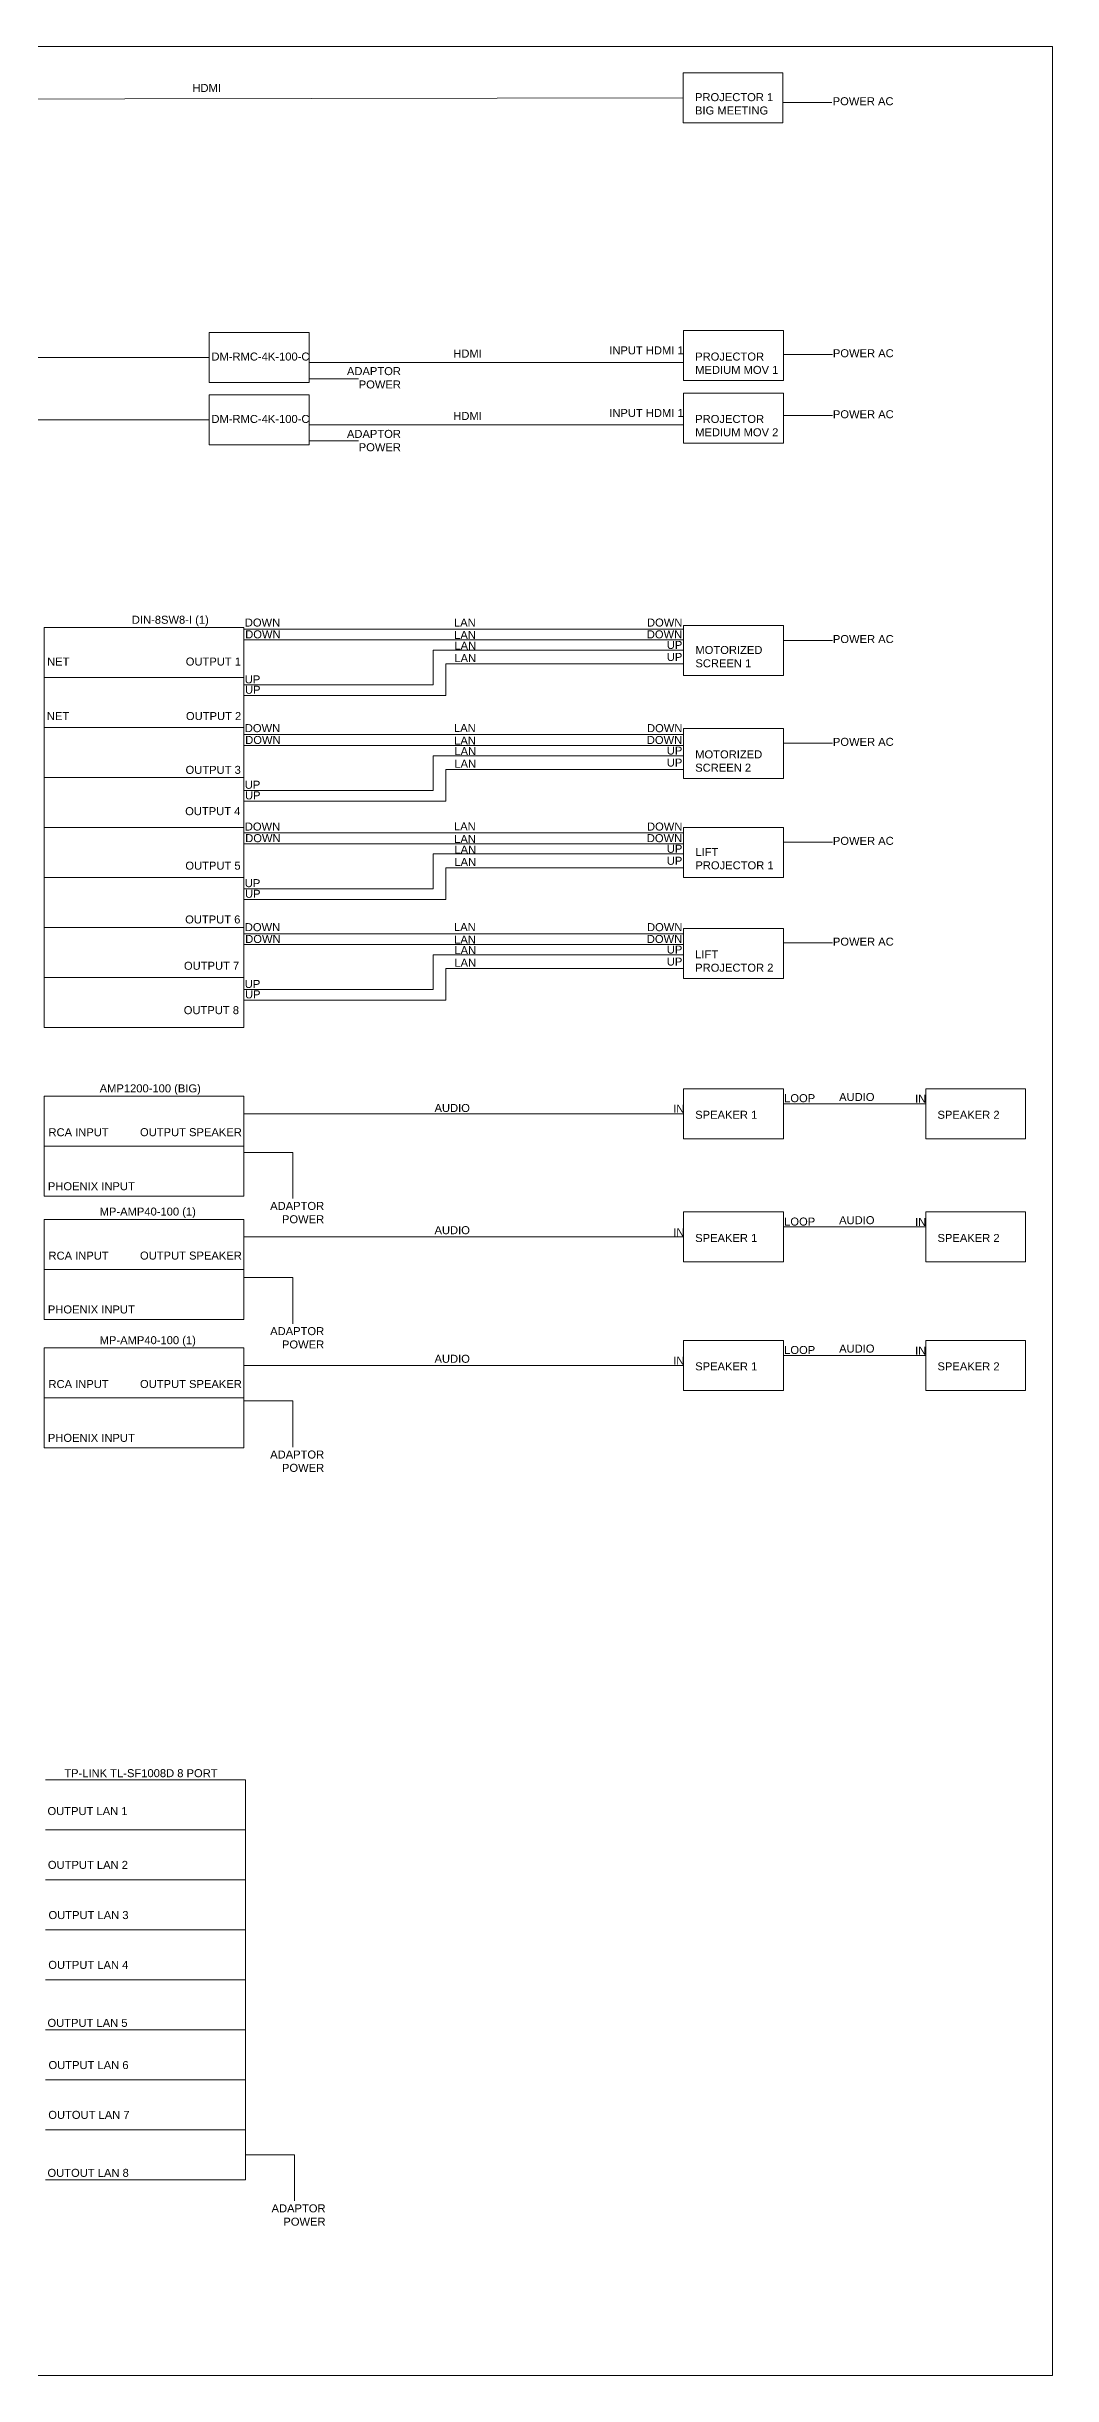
# Model space of a CAD drawing. Header units: inches. Extents: x 650 to 9922, y -3240 to 3248.
# Drawn here: x 9419 to 9922, y -3240 to -2076 of the extents above; entities that cross this region are included whole.
import ezdxf

# ---------------------------------------------------------------- set-up
doc = ezdxf.new("R2010")
doc.units = ezdxf.units.IN
doc.header["$MEASUREMENT"] = 0
doc.styles.get("Standard").update_dxf_attribs({"font": 'arial.ttf'})

msp = doc.modelspace()

# ---------------------------------------------------------------- linework, layer by layer
at = {"linetype": 'Continuous', "lineweight": 9}
for points in [[(8628.3, -2076), (9922.5, -2076), (9922.5, -3240.4), (8628.3, -3240.4), (8628.3, -2076)], [(9787.7, -2104), (9787.7, -2089.1), (9737.7, -2089.1), (9737.7, -2114.1), (9787.7, -2114.1), (9787.7, -2104)], [(9550.7, -2233.9), (9550.7, -2218.9), (9500.7, -2218.9), (9500.7, -2243.9), (9550.7, -2243.9), (9550.7, -2233.9)], [(9787.9, -2233), (9787.9, -2218), (9737.9, -2218), (9737.9, -2243), (9787.9, -2243), (9787.9, -2233)], [(9324.5, -2231.4), (9500.7, -2231.4)], [(9550.7, -2265.1), (9550.7, -2250.2), (9500.7, -2250.2), (9500.7, -2275.2), (9550.7, -2275.2), (9550.7, -2265.1)], [(9787.9, -2264.2), (9787.9, -2249.3), (9737.9, -2249.3), (9737.9, -2274.3), (9787.9, -2274.3), (9787.9, -2264.2)], [(9324.5, -2262.7), (9500.7, -2262.7)], [(9418.1, -2366.5), (9418.1, -2491.5), (9518.1, -2491.5), (9518.1, -2366.5), (9418.1, -2366.5), (9418.1, -2391.5), (9518.1, -2391.5), (9518.1, -2416.5), (9418.1, -2416.5), (9418.1, -2441.5), (9518.1, -2441.5), (9518.1, -2466.5), (9418.1, -2466.5)], [(9518.1, -2367.3), (9737.9, -2367.3)], [(9518.1, -2372.7), (9737.9, -2372.7)], [(9787.9, -2380.5), (9787.9, -2365.5), (9737.9, -2365.5), (9737.9, -2390.5), (9787.9, -2390.5), (9787.9, -2380.5)], [(9518.1, -2395.2), (9612.8, -2395.2), (9612.8, -2377.8), (9737.9, -2377.8)], [(9518.1, -2400.5), (9619.1, -2400.5), (9619.1, -2384.7), (9737.9, -2384.7)], [(9518.1, -2420), (9737.9, -2420)], [(9787.9, -2431.9), (9787.9, -2416.9), (9737.9, -2416.9), (9737.9, -2441.9), (9787.9, -2441.9), (9787.9, -2431.9)], [(9518.1, -2425.5), (9737.9, -2425.5)], [(9518.1, -2448), (9612.8, -2448), (9612.8, -2430.6), (9737.9, -2430.6)], [(9518.1, -2453.3), (9619.1, -2453.3), (9619.1, -2437.4), (9737.9, -2437.4)], [(9787.9, -2481.5), (9787.9, -2466.5), (9737.9, -2466.5), (9737.9, -2491.5), (9787.9, -2491.5), (9787.9, -2481.5)], [(9518.1, -2469.2), (9737.9, -2469.2)], [(9518.1, -2474.7), (9737.9, -2474.7)], [(9518.1, -2497.2), (9612.8, -2497.2), (9612.8, -2479.7), (9737.9, -2479.7)], [(9418.1, -2491.5), (9418.1, -2566.5), (9518.1, -2566.5), (9518.1, -2491.5), (9418.1, -2491.5), (9418.1, -2516.5), (9518.1, -2516.5), (9518.1, -2541.5), (9418.1, -2541.5), (9418.1, -2566.5), (9518.1, -2566.5), (9518.1, -2566.5), (9418.1, -2566.5)], [(9518.1, -2502.4), (9619.1, -2502.4), (9619.1, -2486.6), (9737.9, -2486.6)], [(9518.1, -2519.6), (9737.9, -2519.6)], [(9518.1, -2525), (9737.9, -2525)], [(9787.9, -2531.8), (9787.9, -2516.9), (9737.9, -2516.9), (9737.9, -2541.9), (9787.9, -2541.9), (9787.9, -2531.8)], [(9518.1, -2547.5), (9612.8, -2547.5), (9612.8, -2530.1), (9737.9, -2530.1)], [(9518.1, -2552.8), (9619.1, -2552.8), (9619.1, -2536.9), (9737.9, -2536.9)], [(9418.1, -2600.8), (9418.1, -2650.8), (9518.1, -2650.8), (9518.1, -2600.8), (9418.1, -2600.8), (9418.1, -2625.8), (9518.1, -2625.8), (9518.1, -2650.8), (9418.1, -2650.8), (9418.1, -2650.8), (9518.1, -2650.8), (9518.1, -2650.8), (9418.1, -2650.8)], [(9787.9, -2612.1), (9787.9, -2597.1), (9737.9, -2597.1), (9737.9, -2622.1), (9787.9, -2622.1), (9787.9, -2612.1)], [(9909.1, -2612.1), (9909.1, -2597.1), (9859.1, -2597.1), (9859.1, -2622.1), (9909.1, -2622.1), (9909.1, -2612.1)], [(9418.1, -2662.5), (9418.1, -2712.5), (9518.1, -2712.5), (9518.1, -2662.5), (9418.1, -2662.5), (9418.1, -2687.5), (9518.1, -2687.5), (9518.1, -2712.5), (9418.1, -2712.5), (9418.1, -2712.5), (9518.1, -2712.5), (9518.1, -2712.5), (9418.1, -2712.5)], [(9787.9, -2673.7), (9787.9, -2658.7), (9737.9, -2658.7), (9737.9, -2683.7), (9787.9, -2683.7), (9787.9, -2673.7)], [(9909.1, -2673.7), (9909.1, -2658.7), (9859.1, -2658.7), (9859.1, -2683.7), (9909.1, -2683.7), (9909.1, -2673.7)], [(9787.9, -2737.9), (9787.9, -2723), (9737.9, -2723), (9737.9, -2748), (9787.9, -2748), (9787.9, -2737.9)], [(9909.1, -2737.9), (9909.1, -2723), (9859.1, -2723), (9859.1, -2748), (9909.1, -2748), (9909.1, -2737.9)], [(9418.1, -2726.7), (9418.1, -2776.7), (9518.1, -2776.7), (9518.1, -2726.7), (9418.1, -2726.7), (9418.1, -2751.7), (9518.1, -2751.7), (9518.1, -2776.7), (9418.1, -2776.7), (9418.1, -2776.7), (9518.1, -2776.7), (9518.1, -2776.7), (9418.1, -2776.7)], [(9418.8, -3042.6), (9518.8, -3042.6), (9518.8, -2942.6), (9418.8, -2942.6)], [(9418.8, -2967.6), (9518.8, -2967.6), (9518.8, -2992.6), (9418.8, -2992.6)], [(9418.8, -3017.6), (9518.8, -3017.6), (9518.8, -3042.6), (9418.8, -3042.6)], [(9418.8, -3142.6), (9518.8, -3142.6), (9518.8, -3042.6), (9418.8, -3042.6)], [(9418.8, -3067.6), (9518.8, -3067.6), (9518.8, -3092.6), (9418.8, -3092.6)], [(9418.8, -3117.6), (9518.8, -3117.6), (9518.8, -3142.6), (9418.8, -3142.6)]]:
    msp.add_lwpolyline(points, dxfattribs=at)
at = {"color": 5, "linetype": 'Continuous', "lineweight": 9}
for points in [[(9272.2, -2102.4), (9737.7, -2101.6)], [(9550.7, -2233.9), (9737.9, -2233.9)], [(9550.7, -2265.1), (9737.9, -2265.1)]]:
    msp.add_lwpolyline(points, dxfattribs=at)
at = {"color": 1, "linetype": 'Continuous', "lineweight": 9}
for points in [[(9787.7, -2104), (9812.2, -2104), (9812.2, -2104)], [(9787.9, -2230), (9812.4, -2230), (9812.4, -2230)], [(9550.7, -2242.1), (9575.3, -2242.1), (9575.3, -2242.1)], [(9787.9, -2260.5), (9812.4, -2260.5), (9812.4, -2260.5)], [(9550.7, -2273.1), (9575.3, -2273.1), (9575.3, -2273.1)], [(9787.9, -2372.9), (9812.4, -2372.9), (9812.4, -2372.9)], [(9787.9, -2424.3), (9812.4, -2424.3), (9812.4, -2424.3)], [(9787.9, -2473.8), (9812.4, -2473.8), (9812.4, -2473.8)], [(9787.9, -2524.2), (9812.4, -2524.2), (9812.4, -2524.2)], [(9518.1, -2628.9), (9542.6, -2628.9), (9542.6, -2651.9)], [(9518.1, -2691.5), (9542.6, -2691.5), (9542.6, -2714.6)], [(9518.1, -2753.2), (9542.6, -2753.2), (9542.6, -2776.3)], [(9518.8, -3130.1), (9543.3, -3130.1), (9543.3, -3153.2)]]:
    msp.add_lwpolyline(points, dxfattribs=at)
at = {"color": 3, "linetype": 'Continuous', "lineweight": 9}
for points in [[(9787.9, -2604.6), (9859.1, -2604.6)], [(9737.9, -2609.6), (9518.1, -2609.6)], [(9787.9, -2666.2), (9859.1, -2666.2)], [(9737.9, -2671.2), (9518.1, -2671.2)], [(9737.9, -2735.5), (9518.1, -2735.5)], [(9787.9, -2730.4), (9859.1, -2730.4)]]:
    msp.add_lwpolyline(points, dxfattribs=at)

# ---------------------------------------------------------------- texts
at = {"linetype": 'Continuous', "lineweight": 9, "char_height": 4}
for s, width, heights, insert, attachment_point in [('HDMI', 44.698, [0], (9492.3, -2094.7), 1), ('PROJECTOR 1 BIG MEETING', 44.698, [0], (9743.7, -2099.3), 1), ('POWER AC', 44.698, [0], (9843, -2105.4), 9), ('DM-RMC-4K-100-C', 44.698, [0], (9501.8, -2229), 1), ('HDMI', 44.698, [0], (9622.8, -2227.5), 1), ('INPUT HDMI 1', 44.698, [0], (9700.8, -2225.9), 1), ('PROJECTOR \\PMEDIUM MOV 1', 44.698, [0], (9743.8, -2229), 1), ('POWER AC', 44.698, [0], (9843.1, -2231.4), 9), ('ADAPTOR POWER', 44.698, [0], (9596.6, -2247), 9), ('HDMI', 44.698, [0], (9622.8, -2258.7), 1), ('INPUT HDMI 1', 44.698, [0], (9700.8, -2257.2), 1), ('POWER AC', 44.698, [0], (9843.1, -2261.9), 9), ('DM-RMC-4K-100-C', 44.698, [0], (9501.8, -2260.2), 1), ('ADAPTOR POWER', 44.698, [0], (9596.6, -2278.4), 9), ('PROJECTOR \\PMEDIUM MOV 2', 44.698, [0], (9743.8, -2260.2), 1), ('DIN-8SW8-I (1)', 47.3, [0], (9462, -2360.6), 1), ('DOWN', 44.698, [0], (9536.2, -2362), 3), ('LAN', 44.698, [0], (9634, -2362), 3), ('DOWN', 44.698, [0], (9719.7, -2362), 1), ('DOWN', 44.698, [0], (9536.4, -2367.9), 3), ('LAN', 44.698, [0], (9634.1, -2368.2), 3), ('LAN', 44.698, [0], (9634.2, -2373.5), 3), ('DOWN', 44.698, [0], (9719.6, -2367.9), 1), ('UP', 44.698, [0], (9729.6, -2373.2), 1), ('POWER AC', 44.698, [0], (9843.1, -2374.3), 9), ('NET', 44.698, [0], (9419.6, -2381.5), 1), ('OUTPUT 1', 44.698, [0], (9516.6, -2381.5), 3), ('LAN', 44.698, [0], (9634.2, -2379.8), 3), ('UP', 44.698, [0], (9729.6, -2379.2), 1), ('MOTORIZED\\PSCREEN 1', 44.698, [0], (9743.9, -2375.7), 1), ('UP', 44.698, [0], (9518.5, -2390.4), 1), ('UP', 44.698, [0], (9518.6, -2395.6), 1), ('NET', 44.698, [0], (9419.5, -2412.8), 7), ('OUTPUT 2', 44.698, [0], (9516.7, -2412.8), 9), ('DOWN', 44.698, [0], (9536.2, -2414.8), 3), ('DOWN', 44.698, [0], (9536.4, -2420.7), 3), ('LAN', 44.698, [0], (9634, -2414.7), 3), ('LAN', 44.698, [0], (9634.1, -2421), 3), ('DOWN', 44.698, [0], (9719.6, -2420.7), 1), ('DOWN', 44.698, [0], (9719.7, -2414.8), 1), ('POWER AC', 44.698, [0], (9843.1, -2425.7), 9), ('LAN', 44.698, [0], (9634.2, -2426.3), 3), ('LAN', 44.698, [0], (9634.2, -2432.6), 3), ('UP', 44.698, [0], (9729.6, -2426), 1), ('UP', 44.698, [0], (9729.6, -2432), 1), ('MOTORIZED SCREEN 2', 44.698, [0], (9743.8, -2427.9), 1), ('OUTPUT 3', 44.698, [4.09], (9516.5, -2439.7), 9), ('UP', 44.698, [0], (9518.5, -2443.1), 1), ('OUTPUT 4', 44.698, [0], (9516.3, -2456.3), 3), ('UP', 44.698, [0], (9518.6, -2448.4), 1), ('DOWN', 44.698, [0], (9536.2, -2464), 3), ('LAN', 44.698, [0], (9634, -2463.9), 3), ('DOWN', 44.698, [0], (9719.7, -2464), 1), ('DOWN', 44.698, [0], (9536.4, -2469.8), 3), ('LAN', 44.698, [0], (9634.1, -2470.2), 3), ('LAN', 44.698, [0], (9634.2, -2475.5), 3), ('DOWN', 44.698, [0], (9719.6, -2469.8), 1), ('UP', 44.698, [0], (9729.6, -2475.1), 1), ('LIFT PROJECTOR 1', 44.698, [0], (9743.9, -2476.7), 1), ('POWER AC', 44.698, [0], (9843.1, -2475.2), 9), ('OUTPUT 5', 44.698, [0], (9516.4, -2487.6), 9), ('LAN', 44.698, [0], (9634.2, -2481.7), 3), ('UP', 44.698, [0], (9729.6, -2481.1), 1), ('UP', 44.698, [0], (9518.5, -2492.3), 1), ('UP', 44.698, [0], (9518.6, -2497.6), 1), ('OUTPUT 6', 44.698, [4.09], (9516.3, -2514.5), 9), ('DOWN', 44.698, [0], (9536.2, -2514.3), 3), ('LAN', 44.698, [0], (9634, -2514.2), 3), ('DOWN', 44.698, [0], (9719.7, -2514.3), 1), ('DOWN', 44.698, [0], (9536.4, -2520.2), 3), ('LAN', 44.698, [0], (9634.1, -2520.5), 3), ('LAN', 44.698, [0], (9634.2, -2525.8), 3), ('DOWN', 44.698, [0], (9719.6, -2520.2), 1), ('UP', 44.698, [0], (9729.6, -2525.5), 1), ('POWER AC', 44.698, [0], (9843.1, -2525.6), 9), ('OUTPUT 7', 44.698, [0], (9515.7, -2533.6), 3), ('LAN', 44.698, [0], (9634.2, -2532.1), 3), ('UP', 44.698, [0], (9729.6, -2531.5), 1), ('LIFT PROJECTOR 2', 44.698, [0], (9743.8, -2527.9), 1), ('UP', 44.698, [0], (9518.5, -2542.7), 1), ('UP', 44.698, [0], (9518.6, -2547.9), 1), ('OUTPUT 8', 44.698, [0], (9515.6, -2555.8), 3), ('AMP1200-100 (BIG)', 76.365, [0], (9445.9, -2594.9), 1), ('AUDIO', 44.698, [0], (9613.4, -2604.7), 1), ('IN', 44.698, [0], (9732.8, -2605.1), 1), ('SPEAKER 1', 44.698, [0], (9743.8, -2608.1), 1), ('LOOP', 44.698, [0], (9788.3, -2599.8), 1), ('AUDIO', 44.698, [0], (9815.8, -2599.2), 1), ('IN', 44.698, [0], (9853.8, -2600.1), 1), ('SPEAKER 2', 44.698, [0], (9865, -2608.1), 1), ('RCA INPUT', 44.698, [0], (9420.3, -2620.9), 7), ('OUTPUT SPEAKER', 57.978, [0], (9517, -2616.8), 3), ('PHOENIX INPUT', 44.698, [4.14], (9420, -2647.9), 7), ('ADAPTOR POWER', 44.698, [0], (9558.2, -2664.4), 9), ('MP-AMP40-100 (1)', 76.365, [0], (9445.9, -2656.5), 1), ('AUDIO', 44.698, [0], (9613.4, -2665.8), 1), ('LOOP', 44.698, [0], (9788.3, -2661.5), 1), ('AUDIO', 44.698, [0], (9815.8, -2660.8), 1), ('IN', 44.698, [0], (9853.8, -2661.7), 1), ('IN', 44.698, [0], (9732.8, -2666.8), 1), ('SPEAKER 1', 44.698, [0], (9743.8, -2669.7), 1), ('SPEAKER 2', 44.698, [0], (9865, -2669.7), 1), ('RCA INPUT', 44.698, [0], (9420.3, -2682.6), 7), ('OUTPUT SPEAKER', 57.978, [0], (9517, -2678.5), 3), ('PHOENIX INPUT', 44.698, [4.14], (9420, -2709.5), 7), ('MP-AMP40-100 (1)', 76.365, [0], (9445.9, -2720.8), 1), ('ADAPTOR POWER', 44.698, [0], (9558.2, -2727), 9), ('AUDIO', 44.698, [0], (9613.4, -2730.1), 1), ('IN', 44.698, [0], (9732.8, -2731), 1), ('SPEAKER 1', 44.698, [0], (9743.8, -2733.9), 1), ('LOOP', 44.698, [0], (9788.3, -2725.7), 1), ('AUDIO', 44.698, [0], (9815.8, -2725), 1), ('IN', 44.698, [0], (9853.8, -2726), 1), ('SPEAKER 2', 44.698, [0], (9865, -2733.9), 1), ('RCA INPUT', 44.698, [0], (9420.3, -2746.8), 7), ('OUTPUT SPEAKER', 57.978, [0], (9517, -2742.7), 3), ('PHOENIX INPUT', 44.698, [4.14], (9420, -2773.7), 7), ('ADAPTOR POWER', 44.698, [0], (9558.2, -2788.7), 9), ('TP-LINK TL-SF1008D 8 PORT', 93.208, [0], (9428.2, -2937.3), 1), ('OUTPUT LAN 1', 44.698, [0], (9419.8, -2960.3), 7), ('OUTPUT LAN 2', 44.698, [0], (9420, -2987.2), 7), ('OUTPUT LAN 3', 44.698, [0], (9420.3, -3012.3), 7), ('OUTPUT LAN 4', 44.698, [0], (9420.2, -3037.2), 7), ('OUTPUT LAN 5', 44.698, [0], (9419.8, -3066.2), 7), ('OUTPUT LAN 6', 44.698, [0], (9420.3, -3087.3), 7), ('OUTOUT LAN 7', 44.698, [0], (9420.2, -3112.2), 7), ('OUTOUT LAN 8', 44.698, [0], (9419.8, -3141.2), 7), ('ADAPTOR POWER', 44.698, [0], (9558.9, -3165.6), 9)]:
    msp.add_mtext_dynamic_manual_height_columns(s, width=width, gutter_width=1, heights=heights, dxfattribs=dict(at, insert=insert, attachment_point=attachment_point))

doc.saveas('drawing.dxf')
